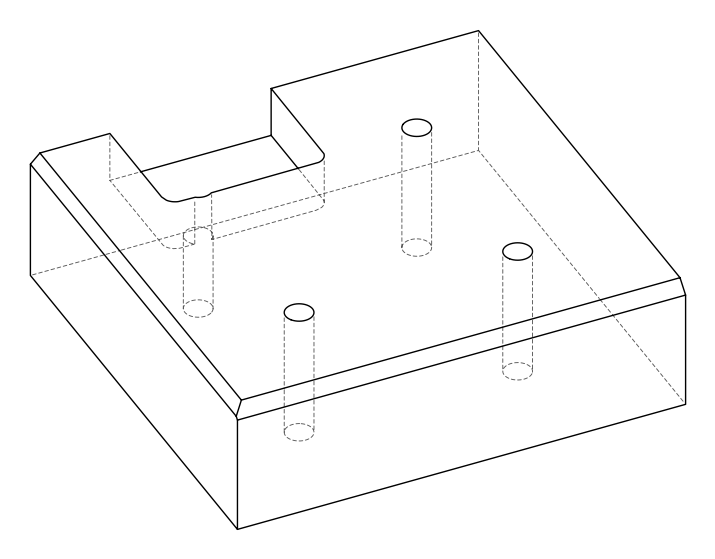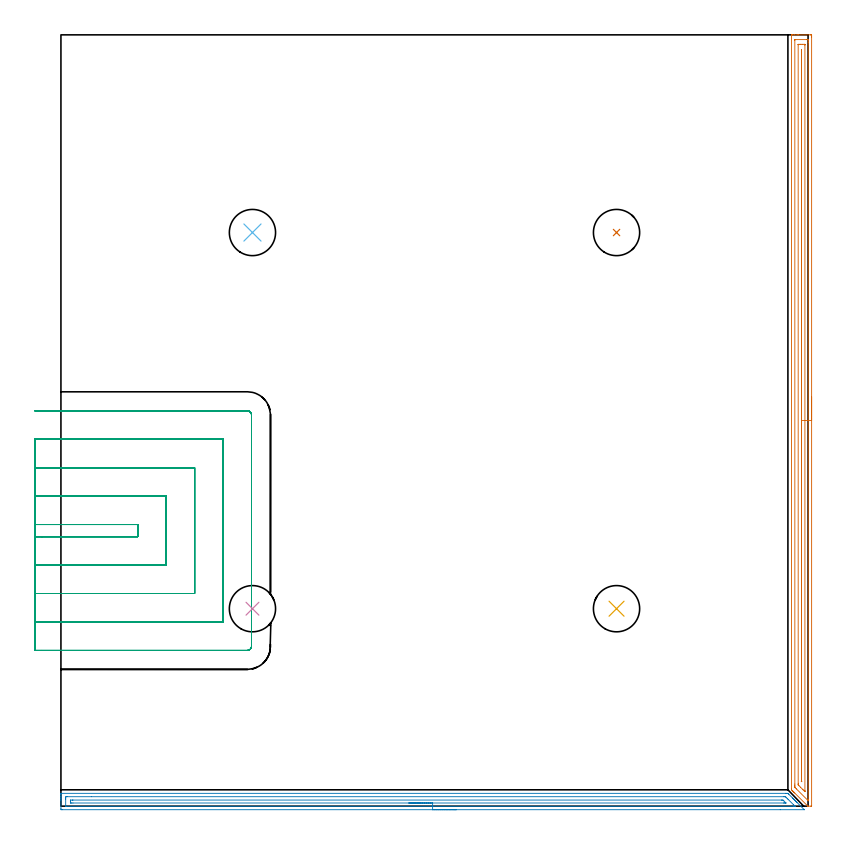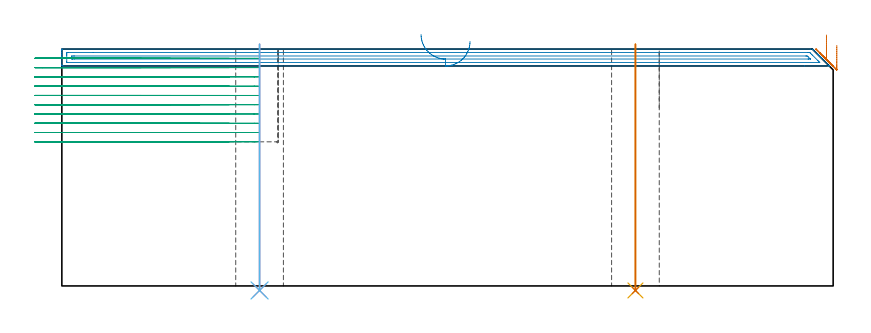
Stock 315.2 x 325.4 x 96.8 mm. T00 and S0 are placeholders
(PLAN: 7 operations, 2 tool changes, 47.6 min)
(1 AREA_MILL | FG_CHAMFER_SURFACE | UGT0205_001 | 10.46 min | 11760 mm3)
(2 AREA_MILL_1 | FG_CHAMFER_SURFACE_1 | UGT0205_001 | 7.63 min | 7360 mm3)
(3 MILL_OPEN_POCKET | POCKET_OPEN | NXT0201_012 | Follow Part, ap 4, ae 75% | 27.91 min | 390799 mm3)
(4 INDEXABLE_INSERT_DRILL_THROUGH_HOLE_FROM_SOLID | STEP1HOLE | NXT0302_010 | 0.4 min | 18242 mm3)
(5 INDEXABLE_INSERT_DRILL_THROUGH_HOLE_FROM_SOLID_1 | STEP1HOLE_1 | NXT0302_010 | 0.4 min | 28870 mm3)
(6 INDEXABLE_INSERT_DRILL_THROUGH_HOLE_FROM_SOLID_2 | STEP1HOLE_2 | NXT0302_010 | 0.4 min | 28899 mm3)
(7 INDEXABLE_INSERT_DRILL_THROUGH_HOLE_FROM_SOLID_3 | STEP1HOLE_3 | NXT0302_010 | 0.4 min | 28888 mm3)
(TOOL UGT0205_001 | Chamfer Mill 20 x 3 x 45 deg. | D20 FL50 Z2)
(TOOL NXT0201_012 | ENDMILL 16mm [2P460-1600-NA 1630] | D16 FL38 Z6)
(TOOL NXT0302_010 | Index. Insert Drill 19.5mm [880-D1950L25-05] | D19.5 PA176 FL98 Z2)
(OP 1 AREA_MILL)
G17 G21 G94 G90
T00 M6
G54
G17 G0 G90 X316.7 Y172.7 S1061 M3
G43 Z106.8 H0
Z98.3
G94 G1 Y172.662 Z97.428 F250.
Y172.548 Z96.564
Y172.359 Z95.712
Y172.097 Z94.88
Y171.763 Z94.074
Y171.36 Z93.3
Y170.892 Z92.564
Y170.36 Z91.872
Y169.771 Z91.229
Y169.128 Z90.64
Y168.436 Z90.109
Y167.7 Z89.64
Y166.926 Z89.237
Y166.12 Z88.903
Y165.288 Z88.641
Y164.436 Z88.452
Y163.572 Z88.338
Y162.7 Z88.3
Y0.167
X316.697 Y0.002 Z88.299
X316.696 Y0.001 Z88.3
X316.376 Y0. Z88.619
X315.393 Z89.606
X315.097 Y0.01 Z89.901
X315.067 Y0.035 Z89.931
X314.932 Y0.167 Z90.066
X309.574 Y5.525 Z95.424
X309.228 Y5.871 Z95.77
X309.127 Y5.972 Z95.871
X308.961 Y6.137 Z96.034
X308.802 Y6.297 Z96.196
X308.681 Y6.418 Z96.317
X308.524 Y6.573 Z96.471
X308.235 Y6.865 Z96.765
X308.221 Y6.879 Z96.778
X308.217 Y6.955 Z96.783
X308.21 Y7.354 Z96.79
X308.2 Y325.233 Z96.8
X308.202 Y325.39 Z96.788
X308.32 Y325.398 Z96.672
X308.443 Y325.4 Z96.557
X308.744 Z96.256
X309.397 Z95.598
X310.596 Z94.401
X311.141 Z93.853
X316.103 Z88.894
X316.376 Y325.397 Z88.622
X316.693 Y325.39 Z88.304
X316.698 Y325.116 Z88.301
X316.7 Y324.786 Z88.3
Y324.454
Y162.7
X315.286 Z89.714
X315.285 Y2.623 Z89.715
X315.283 Y2.4 Z89.717
X315.28 Y2.295 Z89.72
X315.279 Y2.284 Z89.721
X315.27 Y2.288 Z89.73
X315.251 Y2.303 Z89.749
X315.15 Y2.4 Z89.85
X310.269 Y7.281 Z94.731
X309.796 Y7.758 Z95.204
X309.634 Y7.927 Z95.366
X309.631 Y8.088 Z95.369
X309.626 Y8.417 Z95.374
X309.625 Y8.651 Z95.375
X309.624 Y9.311 Z95.376
X309.615 Y323. Z95.385
X309.617 Y323.335 Z95.383
X309.619 Y323.376 Z95.381
X309.62 Y323.389 Z95.38
X309.645 Y323.391 Z95.355
X309.749 Y323.397 Z95.251
X309.879 Y323.4 Z95.121
X314.631 Z90.369
X315.115 Y323.398 Z89.885
X315.245 Y323.393 Z89.755
X315.269 Y323.391 Z89.731
X315.279 Y323.348 Z89.721
X315.282 Y323.226 Z89.718
X315.284 Y323. Z89.716
X315.286 Y322.33 Z89.714
Y322.107
Y162.7
X313.872 Z91.128
X313.871 Y6.634 Z91.129
X313.87 Y6.402 Z91.13
X313.867 Y6.248 Z91.133
X313.864 Y6.146 Z91.136
X313.848 Y6.16 Z91.152
X313.759 Y6.245 Z91.241
X313.134 Y6.865 Z91.866
X312.886 Y7.113 Z92.114
X312.014 Y7.985 Z92.986
X311.349 Y8.651 Z93.651
X311.141 Y8.864 Z93.859
X311.062 Y8.949 Z93.938
X311.045 Y8.977 Z93.955
X311.042 Y9.086 Z93.958
X311.04 Y9.227 Z93.96
X311.038 Y9.65 Z93.962
X311.029 Y321.214 Z93.971
X311.03 Y321.328 Z93.97
X311.033 Y321.367 Z93.967
X311.035 Y321.389 Z93.965
X311.052 Y321.392 Z93.948
X311.141 Y321.395 Z93.859
X311.833 Y321.4 Z93.167
X312.014 Z92.986
X312.705 Z92.295
X313.578 Z91.422
X313.759 Y321.397 Z91.241
X313.819 Y321.394 Z91.181
X313.861 Y321.39 Z91.139
X313.865 Y321.329 Z91.135
X313.869 Y321.214 Z91.131
X313.871 Y321.099 Z91.129
X313.872 Y162.7 Z91.128
X312.457 Z92.543
Y10.881
X312.456 Y10.437 Z92.544
X312.455 Z92.545
X312.454 Y10.442 Z92.546
X312.453 Y10.881 Z92.547
X312.443 Y318.974 Z92.557
X312.444 Y318.988 Z92.556
X312.45 Y319.008 Z92.55
X312.456 Y318.989 Z92.544
X312.457 Y318.975 Z92.543
Y162.7
Y161.828 Z92.581
Y160.964 Z92.695
Y160.112 Z92.883
Y159.28 Z93.146
Y158.474 Z93.48
Y157.7 Z93.882
Y156.964 Z94.351
Y156.272 Z94.882
Y155.629 Z95.472
Y155.04 Z96.115
Y154.508 Z96.807
Y154.04 Z97.543
Y153.637 Z98.316
Y153.303 Z99.122
Y153.041 Z99.954
Y152.852 Z100.806
Y152.738 Z101.671
Y152.7 Z102.543
G0 Z106.8
M5
M2
(OP 2 AREA_MILL_1)
G17 G21 G94 G90
T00 M6
G54
G17 G0 G90 X166.8 Y-1.5 S1061 M3
G43 Z106.8 H0
Z99.9
G94 G1 X166.762 Z99.028 F250.
X166.648 Z98.164
X166.459 Z97.312
X166.197 Z96.48
X165.863 Z95.674
X165.46 Z94.9
X164.992 Z94.164
X164.46 Z93.472
X163.871 Z92.829
X163.228 Z92.24
X162.536 Z91.708
X161.8 Z91.24
X161.026 Z90.837
X160.22 Z90.503
X159.388 Z90.241
X158.537 Z90.052
X157.672 Z89.938
X156.8 Z89.9
X0.607
X0.221 Y-1.497 Z89.902
X0.01 Y-1.492 Z89.905
X0. Y-1.118 Z90.279
Y2.388 Z93.782
Y2.95 Z94.347
Y3.265 Z94.661
Y3.826 Z95.222
Y4.141 Z95.536
Y4.771 Z96.17
Y5.125 Z96.525
X0.002 Y5.265 Z96.657
X0.01 Y5.398 Z96.788
X0.16 Y5.4 Z96.8
X305.853
X306.701 Y5.393 Z96.793
X306.746 Y5.353 Z96.752
X307.084 Y5.018 Z96.415
X308.701 Y3.4 Z94.798
X308.837 Y3.265 Z94.661
X308.977 Y3.124 Z94.522
X309.131 Y2.97 Z94.367
X309.276 Y2.827 Z94.222
X309.423 Y2.678 Z94.076
X309.562 Y2.539 Z93.937
X309.714 Y2.388 Z93.783
X309.87 Y2.232 Z93.629
X309.992 Y2.109 Z93.507
X310.15 Y1.953 Z93.347
X310.316 Y1.785 Z93.183
X310.519 Y1.581 Z92.981
X313.548 Y-1.447 Z89.952
X313.588 Y-1.489 Z89.909
X313.59 Y-1.496 Z89.902
X313.588 Y-1.499 Z89.899
X303.475 Y-1.5 Z89.9
X156.8
Y-0.086 Z91.314
X2.392 Y-0.085 Z91.315
X2.231 Y-0.084 Z91.316
X2.045 Y-0.079 Z91.321
X2.009 Y-0.076 Z91.324
X2.005 Y-0.051 Z91.349
X2.003 Y-0.022 Z91.378
X2. Y0.143 Z91.543
Y2.773 Z94.173
X2.004 Y3.265 Z94.665
X2.009 Y3.64 Z95.04
X2.034 Y3.979 Z95.379
X2.392 Y3.983 Z95.383
X2.551 Y3.985 Z95.385
X12.842 Y3.986 Z95.386
X304.961 Y3.985 Z95.385
X305.121 Y3.984 Z95.384
X305.486 Y3.979 Z95.379
X305.666 Y3.972 Z95.372
X305.853 Y3.793 Z95.193
X306.385 Y3.265 Z94.665
X306.746 Y2.905 Z94.305
X309.015 Y0.635 Z92.035
X309.423 Y0.226 Z91.626
X309.659 Y-0.016 Z91.384
X309.708 Y-0.069 Z91.331
X309.715 Y-0.08 Z91.32
X309.702 Y-0.081 Z91.319
X309.647 Y-0.083 Z91.317
X309.423 Y-0.085 Z91.315
X309.265 Y-0.086 Z91.314
X156.8
Y1.328 Z92.728
X5.069 Y1.329 Z92.729
X4.36 Y1.332 Z92.732
X4.177 Y1.336 Z92.736
X4.01 Y1.345 Z92.745
X4.005 Y1.512 Z92.912
X4.002 Y1.684 Z93.084
X4.005 Y2.388 Z93.788
X4.007 Y2.555 Z93.955
X4.177 Y2.564 Z93.964
X4.884 Y2.57 Z93.97
X5.069 Y2.571 Z93.971
X304.068
X304.255 Y2.569 Z93.969
X304.623 Y2.564 Z93.964
X304.808 Y2.388 Z93.788
X304.961 Y2.239 Z93.639
X305.687 Y1.512 Z92.912
X305.853 Y1.343 Z92.743
X305.854 Y1.333 Z92.733
X305.853 Y1.332 Z92.732
X305.147 Y1.329 Z92.729
X304.961
X156.8 Y1.328 Z92.728
X155.928 Z92.766
X155.064 Z92.88
X154.212 Z93.069
X153.38 Z93.332
X152.574 Z93.665
X151.8 Z94.068
X151.064 Z94.537
X150.372 Z95.068
X149.729 Z95.657
X149.14 Z96.301
X148.609 Z96.993
X148.14 Z97.728
X147.737 Z98.502
X147.403 Z99.308
X147.141 Z100.14
X146.952 Z100.992
X146.838 Z101.857
X146.8 Z102.728
G0 Z106.8
M5
M2
(OP 3 MILL_OPEN_POCKET)
G17 G21 G94 G90
T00 M6
G54
G17 G0 G90 X-11. Y113.7 S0 M3
G43 Z106.8 H1
Z93.01
G94 G1 X-8. F250.
X32.4 F500.
Y118.8
X-8.
X-11. F250.
Y101.7
X-8.
X44.4 F500.
Y130.8
X-8.
X-11. F250.
Y89.7
X-8.
X56.4 F500.
Y142.8
X-8.
X-11. F250.
Y77.7
X-8.
X68.4 F500.
Y154.8
X-8.
X-11. F250.
Y65.7
X-8.
X78.6 F500.
G3 X80.4 Y67.5 R1.8
G1 Y165.
G3 X78.6 Y166.8 R1.8
G1 X-8.
X-11. F250.
G0 Y113.7 Z89.22
G1 X-8.
X32.4 F500.
Y118.8
X-8.
X-11. F250.
Y101.7
X-8.
X44.4 F500.
Y130.8
X-8.
X-11. F250.
Y89.7
X-8.
X56.4 F500.
Y142.8
X-8.
X-11. F250.
Y77.7
X-8.
X68.4 F500.
Y154.8
X-8.
X-11. F250.
Y65.7
X-8.
X78.6 F500.
G3 X80.4 Y67.5 R1.8
G1 Y165.
G3 X78.6 Y166.8 R1.8
G1 X-8.
X-11. F250.
G0 Y113.7 Z85.43
G1 X-8.
X32.4 F500.
Y118.8
X-8.
X-11. F250.
Y101.7
X-8.
X44.4 F500.
Y130.8
X-8.
X-11. F250.
Y89.7
X-8.
X56.4 F500.
Y142.8
X-8.
X-11. F250.
Y77.7
X-8.
X68.4 F500.
Y154.8
X-8.
X-11. F250.
Y65.7
X-8.
X78.6 F500.
G3 X80.4 Y67.5 R1.8
G1 Y165.
G3 X78.6 Y166.8 R1.8
G1 X-8.
X-11. F250.
G0 Y113.7 Z81.64
G1 X-8.
X32.4 F500.
Y118.8
X-8.
X-11. F250.
Y101.7
X-8.
X44.4 F500.
Y130.8
X-8.
X-11. F250.
Y89.7
X-8.
X56.4 F500.
Y142.8
X-8.
X-11. F250.
Y77.7
X-8.
X68.4 F500.
Y154.8
X-8.
X-11. F250.
Y65.7
X-8.
X78.6 F500.
G3 X80.4 Y67.5 R1.8
G1 Y165.
G3 X78.6 Y166.8 R1.8
G1 X-8.
X-11. F250.
G0 Y113.7 Z77.85
G1 X-8.
X32.4 F500.
Y118.8
X-8.
X-11. F250.
Y101.7
X-8.
X44.4 F500.
Y130.8
X-8.
X-11. F250.
Y89.7
X-8.
X56.4 F500.
Y142.8
X-8.
X-11. F250.
Y77.7
X-8.
X68.4 F500.
Y154.8
X-8.
X-11. F250.
Y65.7
X-8.
X78.6 F500.
G3 X80.4 Y67.5 R1.8
G1 Y165.
G3 X78.6 Y166.8 R1.8
G1 X-8.
X-11. F250.
G0 Y113.7 Z74.06
G1 X-8.
X32.4 F500.
Y118.8
X-8.
X-11. F250.
Y101.7
X-8.
X44.4 F500.
Y130.8
X-8.
X-11. F250.
Y89.7
X-8.
X56.4 F500.
Y142.8
X-8.
X-11. F250.
Y77.7
X-8.
X68.4 F500.
Y154.8
X-8.
X-11. F250.
Y65.7
X-8.
X78.6 F500.
G3 X80.4 Y67.5 R1.8
G1 Y165.
G3 X78.6 Y166.8 R1.8
G1 X-8.
X-11. F250.
G0 Y113.7 Z70.27
G1 X-8.
X32.4 F500.
Y118.8
X-8.
X-11. F250.
Y101.7
X-8.
X44.4 F500.
Y130.8
X-8.
X-11. F250.
Y89.7
X-8.
X56.4 F500.
Y142.8
X-8.
X-11. F250.
Y77.7
X-8.
X68.4 F500.
Y154.8
X-8.
X-11. F250.
Y65.7
X-8.
X78.6 F500.
G3 X80.4 Y67.5 R1.8
G1 Y165.
G3 X78.6 Y166.8 R1.8
G1 X-8.
X-11. F250.
G0 Y113.7 Z66.48
G1 X-8.
X32.4 F500.
Y118.8
X-8.
X-11. F250.
Y101.7
X-8.
X44.4 F500.
Y130.8
X-8.
X-11. F250.
Y89.7
X-8.
X56.4 F500.
Y142.8
X-8.
X-11. F250.
Y77.7
X-8.
X68.4 F500.
Y154.8
X-8.
X-11. F250.
Y65.7
X-8.
X78.6 F500.
G3 X80.4 Y67.5 R1.8
G1 Y165.
G3 X78.6 Y166.8 R1.8
G1 X-8.
X-11. F250.
G0 Y113.7 Z62.69
G1 X-8.
X32.4 F500.
Y118.8
X-8.
X-11. F250.
Y101.7
X-8.
X44.4 F500.
Y130.8
X-8.
X-11. F250.
Y89.7
X-8.
X56.4 F500.
Y142.8
X-8.
X-11. F250.
Y77.7
X-8.
X68.4 F500.
Y154.8
X-8.
X-11. F250.
Y65.7
X-8.
X78.6 F500.
G3 X80.4 Y67.5 R1.8
G1 Y165.
G3 X78.6 Y166.8 R1.8
G1 X-8.
X-11. F250.
G0 Y113.7 Z58.9
G1 X-8.
X32.4 F500.
Y118.8
X-8.
X-11. F250.
Y101.7
X-8.
X44.4 F500.
Y130.8
X-8.
X-11. F250.
Y89.7
X-8.
X56.4 F500.
Y142.8
X-8.
X-11. F250.
Y77.7
X-8.
X68.4 F500.
Y154.8
X-8.
X-11. F250.
Y65.7
X-8.
X78.6 F500.
G3 X80.4 Y67.5 R1.8
G1 Y165.
G3 X78.6 Y166.8 R1.8
G1 X-8.
X-11. F250.
G0 Z106.8
M5
M2
(OP 4 INDEXABLE_INSERT_DRILL_THROUGH_HOLE_FROM_SOLID)
G17 G21 G94 G90
T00 M6
G54
G17 G0 G90 X80.8 Y83.3 S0 M3
G43 Z106.8 H1
G94 G81 G98 Z-1.84 F250. R98.8
G80
M5
M2
(OP 5 INDEXABLE_INSERT_DRILL_THROUGH_HOLE_FROM_SOLID_1)
G17 G21 G94 G90
T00 M6
G54
G17 G0 G90 X234.4 Y83.3 S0 M3
G43 Z106.8 H1
G94 G81 G98 Z-1.84 F250. R98.8
G80
M5
M2
(OP 6 INDEXABLE_INSERT_DRILL_THROUGH_HOLE_FROM_SOLID_2)
G17 G21 G94 G90
T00 M6
G54
G17 G0 G90 X80.8 Y242. S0 M3
G43 Z106.8 H1
G94 G81 G98 Z-1.84 F250. R98.8
G80
M5
M2
(OP 7 INDEXABLE_INSERT_DRILL_THROUGH_HOLE_FROM_SOLID_3)
G17 G21 G94 G90
T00 M6
G54
G17 G0 G90 X234.4 Y242. S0 M3
G43 Z106.8 H1
G94 G81 G98 Z-1.84 F250. R98.8
G80
M5
M2
